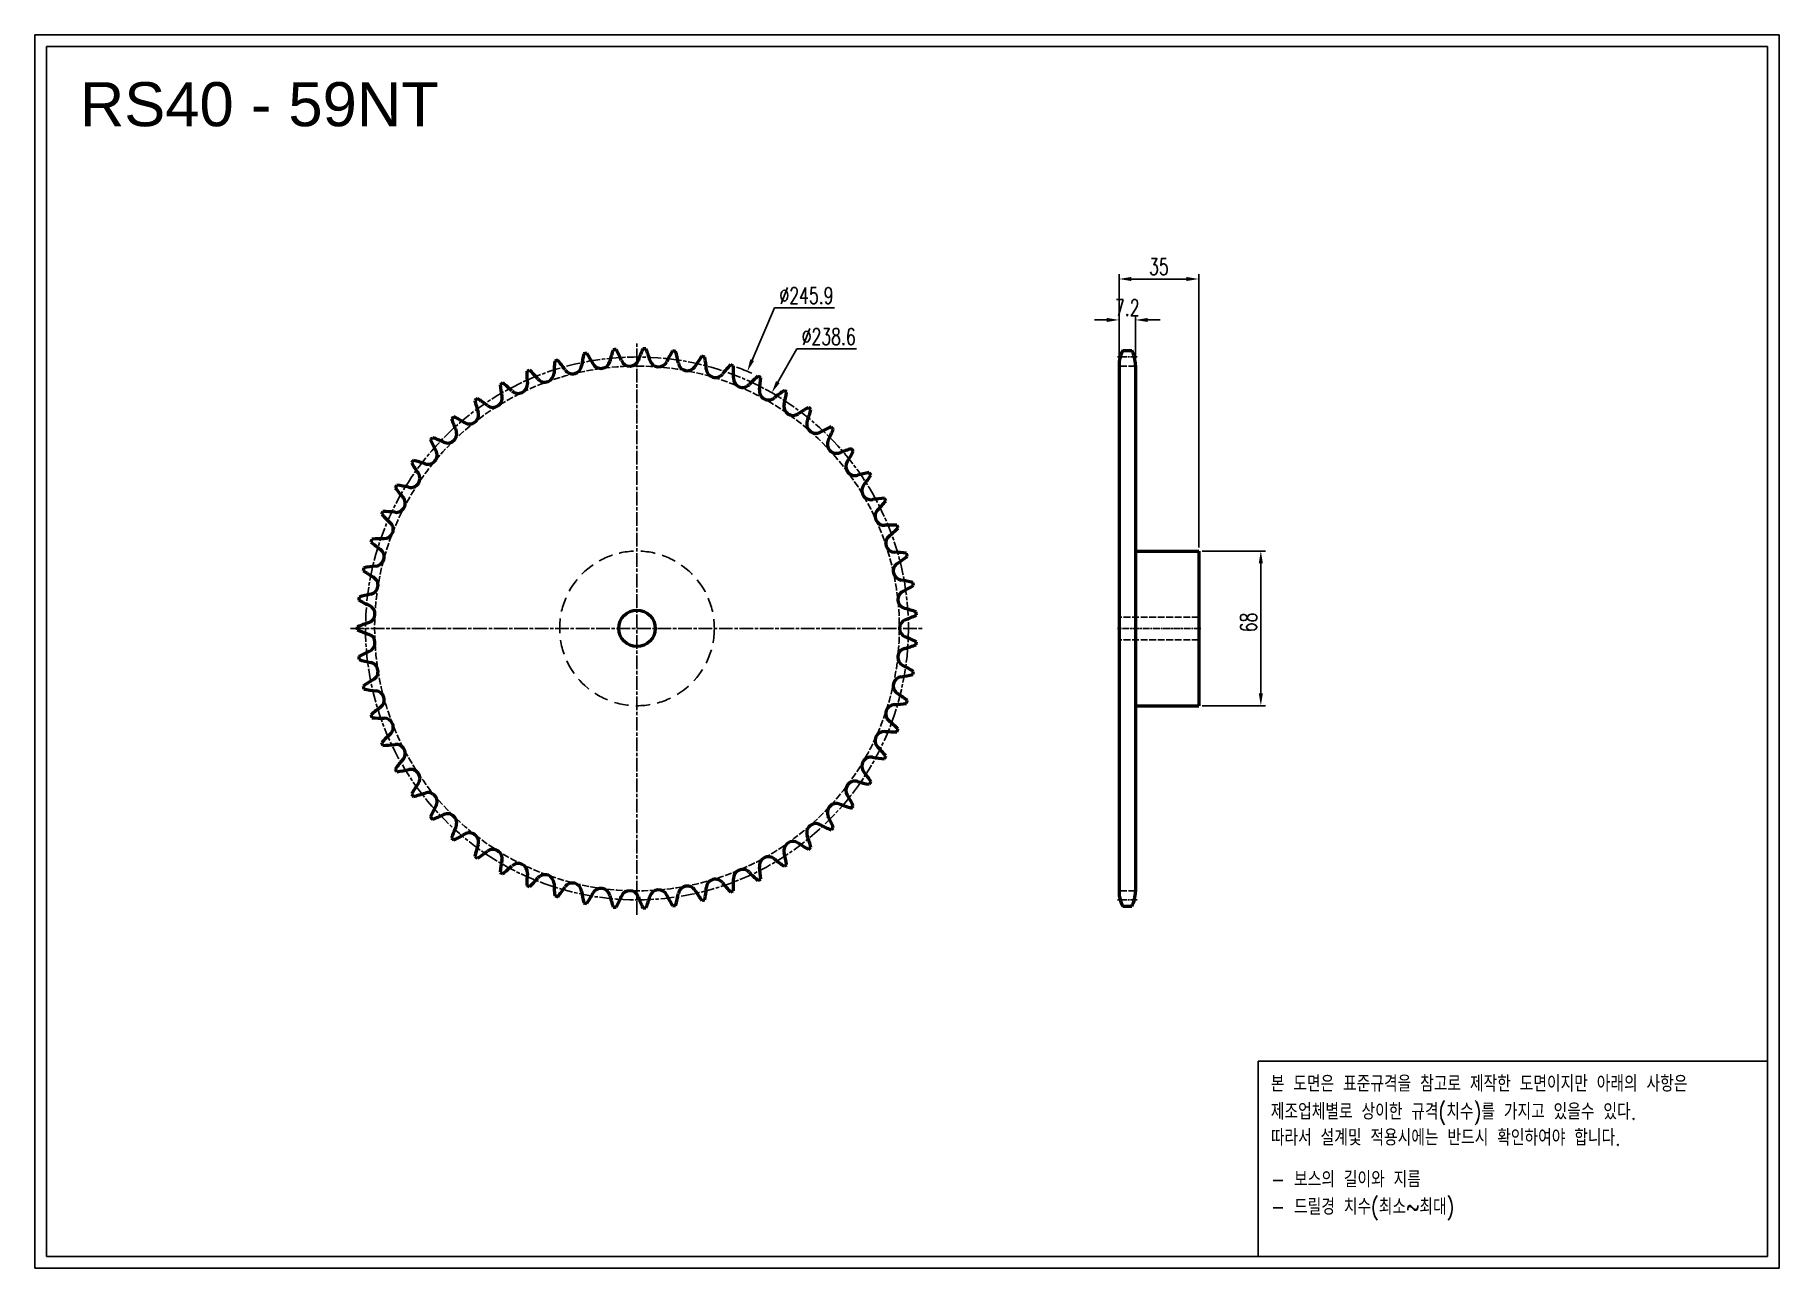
# Model space of a CAD drawing. Header units: millimetres. Extents: x -12892 to -12125, y 2793 to 3335.
import ezdxf

# ---------------------------------------------------------------- set-up
doc = ezdxf.new("R2010")
doc.units = ezdxf.units.MM
for name, pattern in [('AM_ISO02W050', [7.5, 6, -1.5]), ('AM_ISO02W050x2', [3.75, 3, -0.75]), ('AM_ISO08W050', [18, 12, -1.5, 3, -1.5]), ('AM_ISO08W050x2', [9, 6, -0.75, 1.5, -0.75]), ('HIDDEN', [9.525, 6.35, -3.175])]:
    doc.linetypes.add(name, pattern=pattern)
for name, color, linetype, lineweight in [('AM_0N', 7, 'Continuous', 50), ('AM_3N', 6, 'AM_ISO02W050', 25), ('AM_7', 4, 'AM_ISO08W050', 25), ('AM_7N', 4, 'AM_ISO08W050', 25)]:
    doc.layers.add(name, color=color, linetype=linetype, lineweight=lineweight)
doc.layers.add('HL', color=2, linetype='HIDDEN')
doc.layers.add('S-DIM', color=7, linetype='Continuous')
doc.styles.add('HAN', font='ROMANS.shx', dxfattribs={"width": 0.7, "bigfont": 'whgtxt.shx'})
doc.styles.add('HSG', font='SIMPLEX.shx', dxfattribs={"width": 0.7, "bigfont": 'HSG.shx'})
doc.styles.get("Standard").update_dxf_attribs({"font": 'arial.ttf'})
doc.dimstyles.new('APP16', dxfattribs={"dimscale": 3, "dimtxt": 2.4, "dimasz": 1.8, "dimexe": 0.7, "dimexo": 0.5, "dimgap": 0.6, "dimtad": 1, "dimtoh": 1, "dimdec": 1, "dimrnd": 0.01, "dimzin": 9, "dimdsep": 46, "dimtxsty": 'HSG', "dimcen": 0, "dimclrd": 1, "dimclre": 1, "dimclrt": 256, "dimazin": 2, "dimtp": 1, "dimtm": 1, "dimtfac": 0.5, "dimtdec": 1, "dimtofl": 0, "dimtmove": 0, "dimatfit": 3, "dimfxl": 0, "dimtvp": 1, "dimtolj": 2, "dimlwd": -1, "dimlwe": -1, "dimarcsym": 0})

# ---------------------------------------------------------------- blocks, each defined once
blk = doc.blocks.new('*D1')
at = {"layer": 'Defpoints', "color": 0, "transparency": 16777216}
for p in [(-12578.91, 3187.37), (-12675.88, 2961.39)]:
    blk.add_point(p, dxfattribs=at)
at = {"layer": 'S-DIM', "color": 1, "transparency": 16777216}
for p, q in [((-12566.93, 3215.29), (-12576.78, 3192.33)), ((-12540.65, 3215.29), (-12566.93, 3215.29))]:
    blk.add_line(p, q, dxfattribs=at)
blk.add_arc((-12627.4, 3074.38), 122.95, 65.79587, 69.15423, dxfattribs=at)
blk.add_solid([(-12577.61, 3192.69), (-12575.95, 3191.98), (-12578.91, 3187.37)], dxfattribs=at)
at = {"layer": 'S-DIM', "transparency": 16777216, "insert": (-12552.89, 3220.69), "char_height": 7.2, "attachment_point": 5, "style": 'HSG'}
blk.add_mtext('\\A2;∅245.9', dxfattribs=at)
blk = doc.blocks.new('*D2')
at = {"layer": 'Defpoints', "color": 0, "transparency": 16777216}
for p in [(-12568.18, 3177.96), (-12686.61, 2970.8)]:
    blk.add_point(p, dxfattribs=at)
at = {"layer": 'S-DIM', "color": 1, "transparency": 16777216}
for p, q in [((-12557.18, 3197.21), (-12565.5, 3182.65)), ((-12530.9, 3197.21), (-12557.18, 3197.21))]:
    blk.add_line(p, q, dxfattribs=at)
blk.add_solid([(-12566.28, 3183.1), (-12564.72, 3182.2), (-12568.18, 3177.96)], dxfattribs=at)
at = {"layer": 'S-DIM', "transparency": 16777216, "insert": (-12543.14, 3202.61), "char_height": 7.2, "attachment_point": 5, "style": 'HSG'}
blk.add_mtext('\\A2;∅238.6', dxfattribs=at)
blk = doc.blocks.new('*D3')
at = {"layer": 'Defpoints', "color": 0, "transparency": 16777216}
for p in [(-12408.29, 3209.97), (-12415.49, 3189.72), (-12408.29, 3189.72)]:
    blk.add_point(p, dxfattribs=at)
at = {"layer": 'S-DIM', "color": 1, "transparency": 16777216}
for p, q in [((-12420.89, 3209.97), (-12426.29, 3209.97)), ((-12415.49, 3191.22), (-12415.49, 3212.07)), ((-12408.29, 3191.22), (-12408.29, 3212.07)), ((-12402.89, 3209.97), (-12397.49, 3209.97))]:
    blk.add_line(p, q, dxfattribs=at)
for points in [[(-12420.89, 3210.87), (-12420.89, 3209.07), (-12415.49, 3209.97)], [(-12402.89, 3210.87), (-12402.89, 3209.07), (-12408.29, 3209.97)]]:
    blk.add_solid(points, dxfattribs=at)
at = {"layer": 'S-DIM', "transparency": 16777216, "insert": (-12411.89, 3215.37), "char_height": 7.2, "attachment_point": 5, "style": 'HSG'}
blk.add_mtext('\\A2;7.2', dxfattribs=at)
blk = doc.blocks.new('*D4')
at = {"layer": 'Defpoints', "color": 0, "transparency": 16777216}
for p in [(-12380.49, 3227.97), (-12415.49, 3189.72), (-12380.49, 3108.38)]:
    blk.add_point(p, dxfattribs=at)
at = {"layer": 'S-DIM', "color": 1, "transparency": 16777216}
for p, q in [((-12415.49, 3191.22), (-12415.49, 3230.07)), ((-12410.09, 3227.97), (-12385.89, 3227.97)), ((-12380.49, 3109.88), (-12380.49, 3230.07))]:
    blk.add_line(p, q, dxfattribs=at)
for points in [[(-12410.09, 3228.87), (-12410.09, 3227.07), (-12415.49, 3227.97)], [(-12385.89, 3228.87), (-12385.89, 3227.07), (-12380.49, 3227.97)]]:
    blk.add_solid(points, dxfattribs=at)
at = {"layer": 'S-DIM', "transparency": 16777216, "insert": (-12397.99, 3233.37), "char_height": 7.2, "attachment_point": 5, "style": 'HSG'}
blk.add_mtext('\\A2;35', dxfattribs=at)
blk = doc.blocks.new('*D5')
at = {"layer": 'Defpoints', "color": 0, "transparency": 16777216}
for p in [(-12380.49, 3108.38), (-12380.49, 3040.38), (-12353.18, 3040.38)]:
    blk.add_point(p, dxfattribs=at)
at = {"layer": 'S-DIM', "color": 1, "transparency": 16777216}
for p, q in [((-12378.99, 3108.38), (-12351.08, 3108.38)), ((-12353.18, 3102.98), (-12353.18, 3045.78)), ((-12378.99, 3040.38), (-12351.08, 3040.38))]:
    blk.add_line(p, q, dxfattribs=at)
for points in [[(-12354.08, 3102.98), (-12352.28, 3102.98), (-12353.18, 3108.38)], [(-12354.08, 3045.78), (-12352.28, 3045.78), (-12353.18, 3040.38)]]:
    blk.add_solid(points, dxfattribs=at)
at = {"layer": 'S-DIM', "transparency": 16777216, "insert": (-12358.58, 3076.99), "char_height": 7.2, "attachment_point": 5, "rotation": 90, "style": 'HSG'}
blk.add_mtext('\\A2;68', dxfattribs=at)
blk = doc.blocks.new('notice1')
at = {"color": 4}
blk.add_lwpolyline([(-22142.12, 1735.9), (-22053.8, 1735.9), (-22053.8, 1702.07), (-22142.12, 1702.07)], close=True, dxfattribs=at)
at = {"color": 4, "style": 'HAN', "width": 0.8}
for s, p in [('본 도면은 표준규격을 참고로 제작한 도면이지만 아래의 사항은', (-22139.9, 1730.62)), ('제조업체별로 상이한 규격(치수)를 가지고 있을수 있다.', (-22139.9, 1725.78)), ('따라서 설계및 적용시에는 반드시 확인하여야 합니다.', (-22139.9, 1721.28)), ('- 보스의 길이와 지름', (-22139.9, 1714.03)), ('- 드릴경 치수(최소~최대)', (-22139.9, 1709.27))]:
    blk.add_text(s, height=2.7949, dxfattribs=at).set_placement(p)

msp = doc.modelspace()

# ---------------------------------------------------------------- linework, layer by layer
for points in [[(-12892.07, 3335.29), (-12125.35, 3335.29), (-12125.35, 2793.16), (-12892.07, 2793.16)], [(-12886.91, 3330.13), (-12130.51, 3330.13), (-12130.51, 2798.33), (-12886.91, 2798.33)]]:
    msp.add_lwpolyline(points, close=True)
at = {"layer": 'AM_0N'}
for p, q in [((-12415.49, 3190.1), (-12415.49, 2958.67)), ((-12413.88, 3196.5), (-12409.9, 3196.5)), ((-12408.29, 3190.1), (-12408.29, 2958.67)), ((-12408.29, 3108.38), (-12380.49, 3108.38)), ((-12380.49, 3108.38), (-12380.49, 3040.38)), ((-12408.29, 3040.38), (-12380.49, 3040.38)), ((-12413.88, 2952.27), (-12409.9, 2952.27))]:
    msp.add_line(p, q, dxfattribs=at)
msp.add_circle((-12627.4, 3074.38), 8, dxfattribs=at)
for centre, radius, start, end in [((-12571.84, 3173.19), 58.19, 155.52161, 160.76271), ((-12627.4, 3074.38), 122.95, 88.15832, 88.79084), ((-12677.62, 3176.01), 58.19, 16.18644, 21.42754), ((-12605.68, 3185.64), 58.19, 173.8267, 179.0678), ((-12627.4, 3074.38), 122.95, 106.4634, 107.09592), ((-12706.99, 3155.1), 58.19, 34.49153, 39.73262), ((-12655.72, 3190.32), 4.01, 214.49153, 352.9661), ((-12593.98, 3182.71), 58.19, 167.725, 172.9661), ((-12627.4, 3074.38), 122.95, 100.36171, 100.99423), ((-12697.96, 3163.1), 58.19, 28.38983, 33.63093), ((-12643.24, 3192.68), 4.01, 208.38983, 346.86441), ((-12582.65, 3178.54), 58.19, 161.62331, 166.86441), ((-12627.4, 3074.38), 122.95, 94.26001, 94.89253), ((-12688.13, 3170.1), 58.19, 22.28814, 27.52923), ((-12630.57, 3193.69), 4.01, 202.28814, 340.76271), ((-12617.87, 3193.35), 4.01, 196.18644, 334.66102), ((-12561.65, 3166.73), 58.19, 149.41992, 154.66102), ((-12627.4, 3074.38), 122.95, 82.05662, 82.68914), ((-12666.53, 3180.77), 58.19, 10.08475, 15.32584), ((-12605.28, 3191.67), 4.01, 190.08475, 328.55932), ((-12552.21, 3159.22), 58.19, 143.31823, 148.55932), ((-12627.4, 3074.38), 122.95, 75.95493, 76.58745), ((-12655, 3184.33), 58.19, 3.98305, 9.22415), ((-12543.61, 3150.74), 58.19, 137.21653, 142.45763), ((-12627.4, 3074.38), 122.95, 69.85323, 70.48575), ((-12643.15, 3186.64), 58.19, 357.88136, 3.12245), ((-12401.99, 3190.1), 13.5, 151.70092, 180), ((-12421.79, 3190.1), 13.5, 0, 28.29908), ((-12627.4, 3074.38), 122.95, 118.66679, 119.29931), ((-12722.26, 3136.45), 58.19, 46.69492, 51.93601), ((-12679.59, 3181.72), 4.01, 226.69492, 5.16949), ((-12627.4, 3074.38), 122.95, 112.5651, 113.19761), ((-12617.63, 3187.32), 58.19, 179.92839, 185.16949), ((-12715.12, 3146.18), 58.19, 40.59322, 45.83432), ((-12667.88, 3186.66), 4.01, 220.59322, 359.0678), ((-12592.94, 3188.65), 4.01, 183.98305, 322.45763), ((-12580.99, 3184.34), 4.01, 177.88136, 316.35593), ((-12535.97, 3141.41), 58.19, 131.11484, 136.35593), ((-12627.4, 3074.38), 122.95, 63.75154, 64.38406), ((-12631.13, 3187.68), 58.19, 351.77966, 357.02076), ((-12627.4, 3074.38), 122.95, 124.76849, 125.401), ((-12641.73, 3186.83), 58.19, 192.13178, 197.37288), ((-12728.32, 3126.01), 58.19, 52.79661, 58.03771), ((-12690.7, 3175.56), 4.01, 232.79661, 11.27119), ((-12629.69, 3187.72), 58.19, 186.03009, 191.27119), ((-12569.56, 3178.79), 4.01, 171.77966, 310.25424), ((-12529.37, 3131.31), 58.19, 125.01314, 130.25424), ((-12627.4, 3074.38), 122.95, 57.64984, 58.28236), ((-12619.07, 3187.44), 58.19, 345.67797, 350.91906), ((-12627.4, 3074.38), 122.95, 130.87018, 131.5027), ((-12733.23, 3114.99), 58.19, 58.89831, 64.1394), ((-12701.1, 3168.26), 4.01, 238.89831, 17.37288), ((-12558.79, 3172.05), 4.01, 165.67797, 304.15254), ((-12523.87, 3120.57), 58.19, 118.91145, 124.15254), ((-12607.1, 3185.91), 58.19, 339.57627, 344.81737), ((-12627.4, 3074.38), 122.95, 51.54815, 52.18067), ((-12710.66, 3159.89), 4.01, 245, 23.47458), ((-12653.6, 3184.67), 58.19, 198.23348, 203.47458), ((-12548.8, 3164.2), 4.01, 159.57627, 298.05085), ((-12519.55, 3109.3), 58.19, 112.80975, 118.05085), ((-12595.36, 3183.12), 58.19, 333.47458, 338.71567), ((-12627.4, 3074.38), 122.95, 45.44645, 46.07897), ((-12719.28, 3150.56), 4.01, 251.10169, 29.57627), ((-12627.4, 3074.38), 122.95, 136.97188, 137.60439), ((-12665.17, 3181.26), 58.19, 204.33517, 209.57627), ((-12736.95, 3103.51), 58.19, 65, 70.2411), ((-12539.7, 3155.34), 4.01, 153.47458, 291.94915), ((-12516.45, 3097.64), 58.19, 106.70806, 111.94915), ((-12583.98, 3179.1), 58.19, 327.37288, 332.61398), ((-12627.4, 3074.38), 122.95, 39.34476, 39.97728), ((-12627.4, 3074.38), 122.95, 143.07357, 143.70609), ((-12676.32, 3176.64), 58.19, 210.43687, 215.67797), ((-12739.42, 3091.7), 58.19, 71.10169, 76.34279), ((-12531.59, 3145.56), 4.01, 147.37288, 285.84746), ((-12627.4, 3074.38), 122.95, 149.17527, 149.80778), ((-12686.91, 3170.86), 58.19, 216.53856, 221.77966), ((-12740.63, 3079.7), 58.19, 77.20339, 82.44449), ((-12726.85, 3140.36), 4.01, 257.20339, 35.67797), ((-12514.6, 3085.71), 58.19, 100.60636, 105.84746), ((-12524.57, 3134.97), 4.01, 141.27119, 279.74576), ((-12573.1, 3173.89), 58.19, 321.27119, 326.51228), ((-12627.4, 3074.38), 122.95, 33.24306, 33.87558), ((-12733.3, 3129.41), 4.01, 263.30508, 41.77966), ((-12514.04, 3073.66), 58.19, 94.50467, 99.74576), ((-12562.83, 3167.56), 58.19, 315.16949, 320.41059), ((-12627.4, 3074.38), 122.95, 27.14137, 27.77389), ((-12627.4, 3074.38), 122.95, 155.27696, 155.90948), ((-12696.83, 3163.99), 58.19, 222.64026, 227.88136), ((-12740.55, 3067.63), 58.19, 83.30508, 88.54618), ((-12738.55, 3117.84), 4.01, 269.40678, 47.88136), ((-12518.71, 3123.7), 4.01, 135.16949, 273.64407), ((-12627.4, 3074.38), 122.95, 161.37866, 162.01117), ((-12739.19, 3055.64), 58.19, 89.40678, 94.64788), ((-12514.76, 3061.62), 58.19, 88.40297, 93.64407), ((-12514.08, 3111.87), 4.01, 129.0678, 267.54237), ((-12553.29, 3160.17), 58.19, 309.0678, 314.30889), ((-12627.4, 3074.38), 122.95, 21.03967, 21.67219), ((-12705.96, 3156.1), 58.19, 228.74195, 233.98305), ((-12742.54, 3105.78), 4.01, 275.50847, 53.98305), ((-12516.75, 3049.72), 58.19, 82.30128, 87.54237), ((-12544.59, 3151.8), 58.19, 302.9661, 308.2072), ((-12627.4, 3074.38), 122.95, 14.93798, 15.5705), ((-12627.4, 3074.38), 122.95, 167.48035, 168.11287), ((-12714.2, 3147.29), 58.19, 234.84365, 240.08475), ((-12736.57, 3043.86), 58.19, 95.50847, 100.74957), ((-12510.74, 3099.61), 4.01, 122.9661, 261.44068), ((-12745.23, 3093.37), 4.01, 281.61017, 60.08475), ((-12508.72, 3087.07), 4.01, 116.86441, 255.33898), ((-12520, 3038.09), 58.19, 76.19958, 81.44068), ((-12536.83, 3142.56), 58.19, 296.86441, 302.1055), ((-12627.4, 3074.38), 122.95, 8.83628, 9.4688), ((-12627.4, 3074.38), 122.95, 173.58205, 174.21456), ((-12721.46, 3137.65), 58.19, 240.94534, 246.18644), ((-12732.71, 3032.43), 58.19, 101.61017, 106.85127), ((-12746.58, 3080.73), 4.01, 287.71186, 66.18644), ((-12524.47, 3026.89), 58.19, 70.09789, 75.33898), ((-12727.65, 3021.47), 58.19, 107.71186, 112.95296), ((-12627.4, 3074.38), 122.95, 179.68374, 180.31626), ((-12508.04, 3074.38), 4.01, 110.76271, 249.23729), ((-12530.1, 3132.55), 58.19, 290.76271, 296.00381), ((-12627.4, 3074.38), 122.95, 2.73459, 3.36711), ((-12727.65, 3127.29), 58.19, 247.04704, 252.28814), ((-12746.58, 3068.03), 4.01, 293.81356, 72.28814), ((-12524.47, 3121.88), 58.19, 284.66102, 289.90211), ((-12530.1, 3016.21), 58.19, 63.99619, 69.23729), ((-12627.4, 3074.38), 122.95, 356.63289, 357.26541), ((-12721.46, 3011.12), 58.19, 113.81356, 119.05466), ((-12627.4, 3074.38), 122.95, 185.78544, 186.41795), ((-12732.71, 3116.33), 58.19, 253.14873, 258.38983), ((-12745.23, 3055.4), 4.01, 299.91525, 78.38983), ((-12508.72, 3061.7), 4.01, 104.66102, 243.13559), ((-12714.2, 3001.48), 58.19, 119.91525, 125.15635), ((-12510.74, 3049.15), 4.01, 98.55932, 237.0339), ((-12520, 3110.67), 58.19, 278.55932, 283.80042), ((-12536.83, 3006.2), 58.19, 57.8945, 63.13559), ((-12627.4, 3074.38), 122.95, 350.5312, 351.16372), ((-12627.4, 3074.38), 122.95, 191.88713, 192.51965), ((-12736.57, 3104.9), 58.19, 259.25043, 264.49153), ((-12742.54, 3042.98), 4.01, 306.01695, 84.49153), ((-12544.59, 2996.96), 58.19, 51.7928, 57.0339), ((-12705.96, 2992.66), 58.19, 126.01695, 131.25805), ((-12627.4, 3074.38), 122.95, 197.98883, 198.62134), ((-12514.08, 3036.9), 4.01, 92.45763, 230.9322), ((-12516.75, 3099.05), 58.19, 272.45763, 277.69872), ((-12627.4, 3074.38), 122.95, 344.4295, 345.06202), ((-12739.19, 3093.12), 58.19, 265.35212, 270.59322), ((-12738.55, 3030.92), 4.01, 312.11864, 90.59322), ((-12518.71, 3025.06), 4.01, 86.35593, 224.83051), ((-12514.76, 3087.15), 58.19, 266.35593, 271.59703), ((-12553.29, 2988.6), 58.19, 45.69111, 50.9322), ((-12627.4, 3074.38), 122.95, 338.32781, 338.96033), ((-12696.83, 2984.78), 58.19, 132.11864, 137.35974), ((-12627.4, 3074.38), 122.95, 204.09052, 204.72304), ((-12740.55, 3081.13), 58.19, 271.45382, 276.69492), ((-12733.3, 3019.35), 4.01, 318.22034, 96.69492), ((-12562.83, 2981.21), 58.19, 39.58941, 44.83051), ((-12686.91, 2977.9), 58.19, 138.22034, 143.46144), ((-12524.57, 3013.79), 4.01, 80.25424, 218.72881), ((-12514.04, 3075.1), 58.19, 260.25424, 265.49533), ((-12627.4, 3074.38), 122.95, 332.22611, 332.85863), ((-12627.4, 3074.38), 122.95, 210.19222, 210.82473), ((-12740.63, 3069.07), 58.19, 277.55551, 282.79661), ((-12726.85, 3008.4), 4.01, 324.32203, 102.79661), ((-12676.32, 2972.12), 58.19, 144.32203, 149.56313), ((-12531.59, 3003.21), 4.01, 74.15254, 212.62712), ((-12514.6, 3063.05), 58.19, 254.15254, 259.39364), ((-12573.1, 2974.87), 58.19, 33.48772, 38.72881), ((-12627.4, 3074.38), 122.95, 326.12442, 326.75694), ((-12627.4, 3074.38), 122.95, 216.29391, 216.92643), ((-12739.42, 3057.06), 58.19, 283.65721, 288.89831), ((-12719.28, 2998.21), 4.01, 330.42373, 108.89831), ((-12583.98, 2969.66), 58.19, 27.38602, 32.62712), ((-12665.17, 2967.5), 58.19, 150.42373, 155.66483), ((-12627.4, 3074.38), 122.95, 222.39561, 223.02812), ((-12736.95, 3045.25), 58.19, 289.7589, 295), ((-12710.66, 2988.87), 4.01, 336.52542, 115), ((-12539.7, 2993.42), 4.01, 68.05085, 206.52542), ((-12595.36, 2965.64), 58.19, 21.28433, 26.52542), ((-12516.45, 3051.12), 58.19, 248.05085, 253.29194), ((-12627.4, 3074.38), 122.95, 320.02272, 320.65524), ((-12653.6, 2964.09), 58.19, 156.52542, 161.76652), ((-12733.23, 3033.77), 58.19, 295.8606, 301.10169), ((-12701.1, 2980.51), 4.01, 342.62712, 121.10169), ((-12548.8, 2984.56), 4.01, 61.94915, 200.42373), ((-12607.1, 2962.85), 58.19, 15.18263, 20.42373), ((-12519.55, 3039.46), 58.19, 241.94915, 247.19025), ((-12627.4, 3074.38), 122.95, 313.92103, 314.55355), ((-12627.4, 3074.38), 122.95, 228.4973, 229.12982), ((-12641.73, 2961.93), 58.19, 162.62712, 167.86822), ((-12728.32, 3022.75), 58.19, 301.96229, 307.20339), ((-12690.7, 2973.2), 4.01, 348.72881, 127.20339), ((-12558.79, 2976.72), 4.01, 55.84746, 194.32203), ((-12619.07, 2961.33), 58.19, 9.08094, 14.32203), ((-12523.87, 3028.2), 58.19, 235.84746, 241.08855), ((-12627.4, 3074.38), 122.95, 307.81933, 308.45185), ((-12627.4, 3074.38), 122.95, 234.599, 235.23151), ((-12629.69, 2961.05), 58.19, 168.72881, 173.96991), ((-12722.26, 3012.32), 58.19, 308.06399, 313.30508), ((-12679.59, 2967.05), 4.01, 354.83051, 133.30508), ((-12580.99, 2964.42), 4.01, 43.64407, 182.11864), ((-12569.56, 2969.98), 4.01, 49.74576, 188.22034), ((-12631.13, 2961.08), 58.19, 2.97924, 8.22034), ((-12529.37, 3017.46), 58.19, 229.74576, 234.98686), ((-12627.4, 3074.38), 122.95, 301.71764, 302.35016), ((-12627.4, 3074.38), 122.95, 240.70069, 241.33321), ((-12617.63, 2961.44), 58.19, 174.83051, 180.07161), ((-12627.4, 3074.38), 122.95, 246.80239, 247.4349), ((-12715.12, 3002.59), 58.19, 314.16568, 319.40678), ((-12667.88, 2962.11), 4.01, 0.9322, 139.40678), ((-12605.68, 2963.12), 58.19, 180.9322, 186.1733), ((-12706.99, 2993.67), 58.19, 320.26738, 325.50847), ((-12655.72, 2958.44), 4.01, 7.0339, 145.50847), ((-12643.24, 2956.09), 4.01, 13.13559, 151.61017), ((-12605.28, 2957.1), 4.01, 31.44068, 169.91525), ((-12655, 2964.43), 58.19, 350.77585, 356.01695), ((-12592.94, 2960.11), 4.01, 37.54237, 176.01695), ((-12543.61, 2998.02), 58.19, 217.54237, 222.78347), ((-12643.15, 2962.12), 58.19, 356.87755, 2.11864), ((-12535.97, 3007.36), 58.19, 223.64407, 228.88516), ((-12627.4, 3074.38), 122.95, 295.61594, 296.24846), ((-12627.4, 3074.38), 122.95, 252.90408, 253.5366), ((-12593.98, 2966.06), 58.19, 187.0339, 192.275), ((-12627.4, 3074.38), 122.95, 259.00577, 259.63829), ((-12697.96, 2985.67), 58.19, 326.36907, 331.61017), ((-12582.65, 2970.22), 58.19, 193.13559, 198.37669), ((-12688.13, 2978.67), 58.19, 332.47077, 337.71186), ((-12630.57, 2955.07), 4.01, 19.23729, 157.71186), ((-12571.84, 2975.57), 58.19, 199.23729, 204.47839), ((-12677.62, 2972.75), 58.19, 338.57246, 343.81356), ((-12617.87, 2955.41), 4.01, 25.33898, 163.81356), ((-12561.65, 2982.04), 58.19, 205.33898, 210.58008), ((-12627.4, 3074.38), 122.95, 277.31086, 277.94338), ((-12666.53, 2967.99), 58.19, 344.67416, 349.91525), ((-12552.21, 2989.55), 58.19, 211.44068, 216.68177), ((-12627.4, 3074.38), 122.95, 283.41255, 284.04507), ((-12627.4, 3074.38), 122.95, 289.51425, 290.14677), ((-12401.99, 2958.67), 13.5, 180, 208.29908), ((-12421.79, 2958.67), 13.5, 331.70092, 0), ((-12627.4, 3074.38), 122.95, 265.10747, 265.73999), ((-12627.4, 3074.38), 122.95, 271.20916, 271.84168)]:
    msp.add_arc(centre, radius, start, end, dxfattribs=at)
at = {"layer": 'AM_3N', "linetype": 'AM_ISO02W050x2'}
for p, q in [((-12408.29, 3189.72), (-12415.49, 3189.72)), ((-12408.29, 2959.05), (-12415.49, 2959.05))]:
    msp.add_line(p, q, dxfattribs=at)
at = {"layer": 'AM_3N', "color": 2, "linetype": 'AM_ISO02W050x2'}
for p, q in [((-12380.49, 3079.38), (-12415.49, 3079.38)), ((-12380.49, 3069.38), (-12415.49, 3069.38))]:
    msp.add_line(p, q, dxfattribs=at)
at = {"layer": 'AM_3N', "linetype": 'AM_ISO02W050x2'}
msp.add_circle((-12627.4, 3074.38), 115.34, dxfattribs=at)
at = {"layer": 'AM_7', "linetype": 'AM_ISO08W050x2'}
msp.add_circle((-12627.4, 3074.38), 119.31, dxfattribs=at)
at = {"layer": 'AM_7N', "linetype": 'AM_ISO08W050x2'}
for p, q in [((-12627.4, 2948.43), (-12627.4, 3200.33)), ((-12753.35, 3074.38), (-12501.44, 3074.38))]:
    msp.add_line(p, q, dxfattribs=at)
at = {"layer": 'AM_7N', "linetype": 'AM_ISO08W050x2', "ltscale": 0.5}
for p, q in [((-12407.52, 3193.69), (-12416.25, 3193.69)), ((-12379.55, 3074.38), (-12416.25, 3074.38)), ((-12407.52, 2955.07), (-12416.25, 2955.07))]:
    msp.add_line(p, q, dxfattribs=at)
at = {"layer": 'HL'}
msp.add_circle((-12627.4, 3074.38), 34, dxfattribs=at)

# ---------------------------------------------------------------- block references
at = {"xscale": 2.535, "yscale": 2.535, "zscale": 2.535}
msp.add_blockref('notice1', (43775.86, -1516.41), dxfattribs=at)

# ---------------------------------------------------------------- texts
msp.add_text('RS40 - 59NT', height=19.3617).set_placement((-12872.33, 3295.14))

# ---------------------------------------------------------------- dimensions: what is measured, and where the dimension line sits
at = {"layer": 'S-DIM'}
dim = msp.add_linear_dim(base=(-12380.49, 3227.97), p1=(-12415.49, 3189.72), p2=(-12380.49, 3108.38), dimstyle='APP16', dxfattribs=at)
dim.commit()
dim.dimension.update_dxf_attribs({"geometry": '*D4', "text_midpoint": (-12397.99, 3233.37)})
at = {"layer": 'S-DIM', "color": 3}
for p1, p2, picture, middle in [((-12675.88, 2961.39), (-12578.91, 3187.37), '*D1', (-12552.89, 3215.29)), ((-12686.61, 2970.8), (-12568.18, 3177.96), '*D2', (-12543.14, 3197.21))]:
    dim = msp.add_diameter_dim_2p(p1=p1, p2=p2, dimstyle='APP16', dxfattribs=at)
    dim.commit()
    dim.dimension.update_dxf_attribs({"geometry": picture, "text_midpoint": middle, "dimtype": 131})
at = {"layer": 'S-DIM'}
dim = msp.add_linear_dim(base=(-12408.29, 3209.97), p1=(-12415.49, 3189.72), p2=(-12408.29, 3189.72), dimstyle='APP16', dxfattribs=at)
dim.commit()
dim.dimension.update_dxf_attribs({"geometry": '*D3', "text_midpoint": (-12411.89, 3209.97), "dimtype": 128})
dim = msp.add_linear_dim(base=(-12353.18, 3040.38), p1=(-12380.49, 3108.38), p2=(-12380.49, 3040.38), angle=90, dimstyle='APP16', dxfattribs=at)
dim.commit()
dim.dimension.update_dxf_attribs({"geometry": '*D5', "text_midpoint": (-12353.18, 3076.99), "dimtype": 128})

doc.saveas('drawing.dxf')
